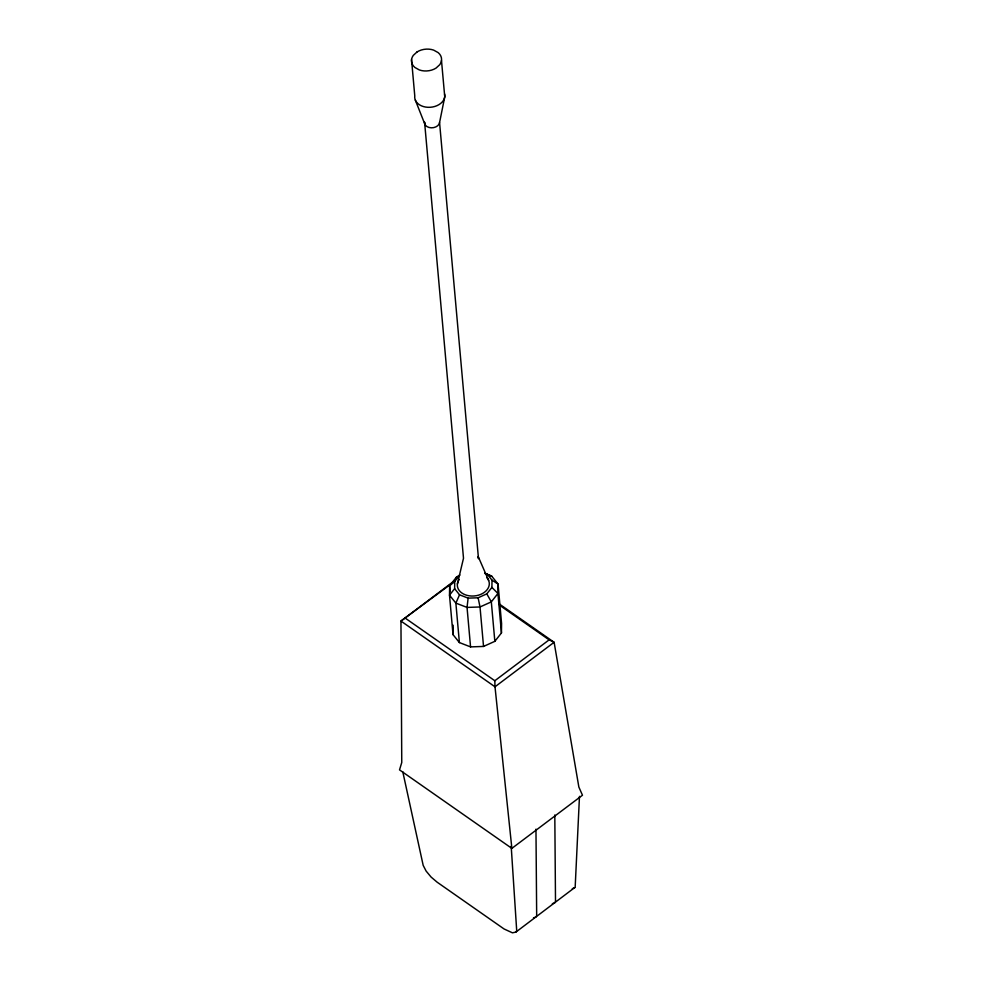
<?xml version="1.0" encoding="UTF-8"?>
<svg xmlns="http://www.w3.org/2000/svg" width="982" height="982" viewBox="0 0 982 982"><rect width="100%" height="100%" fill="white"/><g stroke="black" fill="none" stroke-linecap="round" stroke-linejoin="round"><path stroke-width="1.47" d="M484.654 573.095L491.687 576.127L498.058 584.069L501.581 623.533L501.446 632.948L494.842 641.332L483.537 646.438L470.562 646.893L459.392 642.572L453.021 634.63L453.168 625.215M487.109 574.04L492.007 580.153L498.058 584.069L497.923 593.484L491.319 601.868L480.014 606.974L467.039 607.416L455.869 603.108L449.498 595.166L454.629 588.697L454.727 581.442L459.822 574.986L456.249 577.367L449.646 585.751L449.498 595.166L453.021 634.63M454.629 588.697L459.527 594.81L468.119 598.136L478.111 597.793L486.814 593.865L491.908 587.408L492.007 580.153M579.478 796.353L575.17 887.225L515.906 932.078L512.444 932.826L504.073 928.972L437.162 882.204L431.098 877.061L426.102 871.046L423.181 865.363L402.78 771.766M468.119 598.136L467.039 607.416L470.562 646.893M488.643 580.448L478.209 556.585L478.492 558.697L439.568 122.578L444.748 96.85L441.495 60.516M457.403 583.922L463.504 558.23L424.58 122.112A7.549 5.45 -5.1 0 0 431.319 127.807A7.549 5.45 -5.1 0 0 439.568 122.578M459.527 594.81L455.869 603.108L459.392 642.572M515.906 932.078L516.704 930.715L511.192 846.275M454.727 581.442L449.646 585.751L450.186 591.815M455.243 580.19L400.951 621.066L401.761 762.498L399.527 769.876L511.868 848.387L582.473 795.224L578.852 787.036L554.118 642.289L498.942 603.734M511.868 848.387L495.002 686.799L400.951 621.066L453.745 581.97M494.818 680.747L549.122 639.859L554.118 642.289L495.002 686.799L494.818 680.747L405.48 618.304M574.691 887.826L572.31 888.649M456.249 577.367L458.754 576.225M552.338 903.686L554.72 902.863L555.505 901.501L554.805 814.974M533.496 917.863L535.89 917.041L536.675 915.678L535.963 829.164M484.715 573.427L491.687 576.127M499.494 605.17L549.122 639.859M491.908 587.408L497.923 593.484L501.446 632.948M486.814 593.865L491.319 601.868L494.842 641.332M415.337 100.127L424.862 124.211M478.111 597.793L480.014 606.974L483.537 646.438M411.532 59.571L414.772 95.905A15.086 10.912 -5.1 0 0 430.214 107.284A15.086 10.912 -5.1 0 0 444.625 94.002M486.642 577.428A16.031 11.588 -5.1 0 1 484.224 592.453A16.031 11.588 -5.1 0 1 463.541 594.024A16.031 11.588 -5.1 0 1 459.232 579.515M417.006 51.972L413.262 55.422A15.086 10.912 -5.1 0 0 414.846 67.439L419.375 69.968A15.086 10.912 -5.1 0 0 436.033 68.102L439.776 64.665A15.086 10.912 -5.1 0 0 438.193 52.635L433.663 50.119A15.086 10.912 -5.1 0 0 417.006 51.972"/></g></svg>
